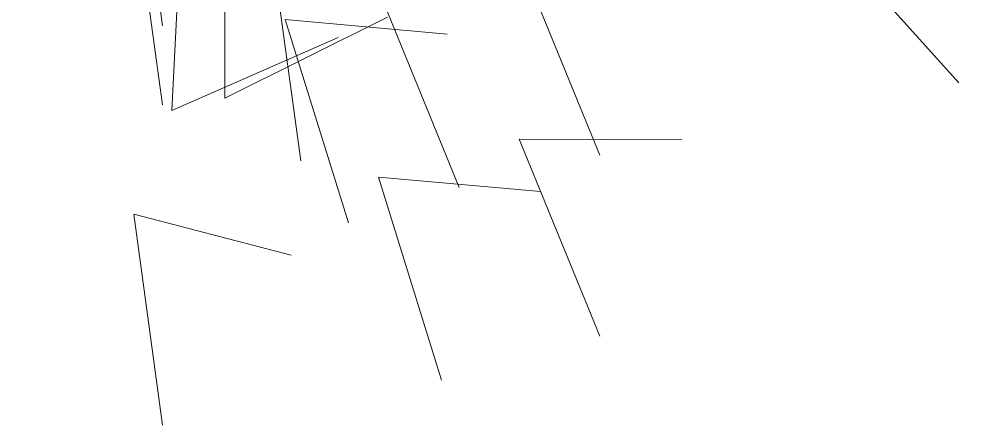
# Model space of a CAD drawing. Extents: x -188 to -80, y -94 to -51.
# Drawn here: x -179.595 to -174.933, y -80.498 to -78.491 of the extents above; entities that cross this region are included whole.
import ezdxf

# ---------------------------------------------------------------- set-up
doc = ezdxf.new("R2010")
doc.units = 0
doc.header["$LTSCALE"] = 96
doc.header["$MEASUREMENT"] = 0
doc.layers.add('A-FURN-MAIN-0', color=96, linetype='Continuous', lineweight=5)
doc.layers.add('A-FURN-MAIN-1', color=94, linetype='Continuous', lineweight=5)

msp = doc.modelspace()

# ---------------------------------------------------------------- linework, layer by layer
at = {"layer": 'A-FURN-MAIN-0'}
for points, invisible_edges in [([(-178.2512, -77.6855, 4.7705), (-179.0282, -77.484, 4.7705), (-178.8854, -78.5253, 4.1913)], 8), ([(-178.8854, -78.5253, 4.1913), (-179.0282, -77.484, 4.7705), (-178.2512, -77.6855, 4.7705)], 8), ([(-178.2512, -77.6855, 4.7705), (-179.0282, -77.484, 4.7705), (-178.8854, -78.5253, 4.1913)], 8), ([(-178.8854, -78.5253, 4.1913), (-179.0282, -77.484, 4.7705), (-178.2512, -77.6855, 4.7705)], 8), ([(-179.5722, -77.5411, 5.794), (-180.3419, -77.7689, 5.794), (-179.6793, -78.5866, 5.2148)], 8), ([(-179.6793, -78.5866, 5.2148), (-180.3419, -77.7689, 5.794), (-179.5722, -77.5411, 5.794)], 8), ([(-179.5722, -77.5411, 5.794), (-180.3419, -77.7689, 5.794), (-179.6793, -78.5866, 5.2148)], 8), ([(-179.6793, -78.5866, 5.2148), (-180.3419, -77.7689, 5.794), (-179.5722, -77.5411, 5.794)], 8), ([(-178.2512, -78.0767, 8.7939), (-179.0282, -77.8751, 8.7939), (-178.8854, -78.9164, 8.2147)], 8), ([(-178.8854, -78.9164, 8.2147), (-179.0282, -77.8751, 8.7939), (-178.2512, -78.0767, 8.7939)], 8), ([(-178.2512, -78.0767, 8.7939), (-179.0282, -77.8751, 8.7939), (-178.8854, -78.9164, 8.2147)], 8), ([(-178.8854, -78.9164, 8.2147), (-179.0282, -77.8751, 8.7939), (-178.2512, -78.0767, 8.7939)], 8), ([(-178.5782, -78.083, 7.6), (-178.5782, -78.883, 7.6), (-177.7753, -78.483, 6.8)], 8), ([(-177.7753, -78.483, 6.8), (-178.5782, -78.883, 7.6), (-178.5782, -78.083, 7.6)], 8), ([(-178.5782, -78.083, 7.6), (-178.5782, -78.883, 7.6), (-177.7753, -78.483, 6.8)], 8), ([(-177.7753, -78.483, 6.8), (-178.5782, -78.883, 7.6), (-178.5782, -78.083, 7.6)], 8), ([(-177.568, -78.3521, 6.5568), (-178.3451, -78.1506, 6.5568), (-178.2023, -79.1919, 5.9776)], 8), ([(-178.2023, -79.1919, 5.9776), (-178.3451, -78.1506, 6.5568), (-177.568, -78.3521, 6.5568)], 8), ([(-177.568, -78.3521, 6.5568), (-178.3451, -78.1506, 6.5568), (-178.2023, -79.1919, 5.9776)], 8), ([(-178.2023, -79.1919, 5.9776), (-178.3451, -78.1506, 6.5568), (-177.568, -78.3521, 6.5568)], 8), ([(-179.3198, -78.4073, 9.1351), (-180.118, -78.3207, 9.1351), (-179.8245, -79.3302, 8.556)], 8), ([(-179.8245, -79.3302, 8.556), (-180.118, -78.3207, 9.1351), (-179.3198, -78.4073, 9.1351)], 8), ([(-179.3198, -78.4073, 9.1351), (-180.118, -78.3207, 9.1351), (-179.8245, -79.3302, 8.556)], 8), ([(-179.8245, -79.3302, 8.556), (-180.118, -78.3207, 9.1351), (-179.3198, -78.4073, 9.1351)], 8), ([(-177.4806, -78.5669, 7.6185), (-178.2802, -78.4949, 7.6185), (-177.9682, -79.4989, 7.0394)], 8), ([(-177.9682, -79.4989, 7.0394), (-178.2802, -78.4949, 7.6185), (-177.4806, -78.5669, 7.6185)], 8), ([(-177.4806, -78.5669, 7.6185), (-178.2802, -78.4949, 7.6185), (-177.9682, -79.4989, 7.0394)], 8), ([(-177.9682, -79.4989, 7.0394), (-178.2802, -78.4949, 7.6185), (-177.4806, -78.5669, 7.6185)], 8), ([(-177.0202, -79.3445, 8.1792), (-177.8199, -79.2724, 8.1792), (-177.5079, -80.2764, 7.6)], 8), ([(-177.5079, -80.2764, 7.6), (-177.8199, -79.2724, 8.1792), (-177.0202, -79.3445, 8.1792)], 13), ([(-177.0202, -79.3445, 8.1792), (-177.8199, -79.2724, 8.1792), (-177.5079, -80.2764, 7.6)], 8), ([(-177.5079, -80.2764, 7.6), (-177.8199, -79.2724, 8.1792), (-177.0202, -79.3445, 8.1792)], 11), ([(-177.0202, -79.3445, 8.1792), (-177.8199, -79.2724, 8.1792), (-177.5079, -80.2764, 7.6)], 8), ([(-177.5079, -80.2764, 7.6), (-177.8199, -79.2724, 8.1792), (-177.0202, -79.3445, 8.1792)], 14), ([(-177.0202, -79.3445, 8.1792), (-177.8199, -79.2724, 8.1792), (-177.5079, -80.2764, 7.6)], 8), ([(-177.5079, -80.2764, 7.6), (-177.8199, -79.2724, 8.1792), (-177.0202, -79.3445, 8.1792)], 13), ([(-177.0202, -79.3445, 8.1792), (-177.8199, -79.2724, 8.1792), (-177.5079, -80.2764, 7.6)], 8), ([(-177.5079, -80.2764, 7.6), (-177.8199, -79.2724, 8.1792), (-177.0202, -79.3445, 8.1792)], 11), ([(-177.0202, -79.3445, 8.1792), (-177.8199, -79.2724, 8.1792), (-177.5079, -80.2764, 7.6)], 8), ([(-177.5079, -80.2764, 7.6), (-177.8199, -79.2724, 8.1792), (-177.0202, -79.3445, 8.1792)], 14), ([(-178.2512, -79.658, 8.1792), (-179.0282, -79.4565, 8.1792), (-178.8854, -80.4978, 7.6)], 8), ([(-178.8854, -80.4978, 7.6), (-179.0282, -79.4565, 8.1792), (-178.2512, -79.658, 8.1792)], 8), ([(-178.2512, -79.658, 8.1792), (-179.0282, -79.4565, 8.1792), (-178.8854, -80.4978, 7.6)], 8), ([(-178.8854, -80.4978, 7.6), (-179.0282, -79.4565, 8.1792), (-178.2512, -79.658, 8.1792)], 8)]:
    msp.add_3dface(points, dxfattribs=dict(at, invisible_edges=invisible_edges))
at = {"layer": 'A-FURN-MAIN-1'}
for points, invisible_edges in [([(-174.9546, -78.8068, 5.0277), (-175.6582, -78.0238, 5.6068), (-174.9012, -77.7571, 5.6068)], 8), ([(-174.9012, -77.7571, 5.6068), (-175.6582, -78.0238, 5.6068), (-174.9546, -78.8068, 5.0277)], 8), ([(-174.9546, -78.8068, 5.0277), (-175.6582, -78.0238, 5.6068), (-174.9012, -77.7571, 5.6068)], 8), ([(-174.9012, -77.7571, 5.6068), (-175.6582, -78.0238, 5.6068), (-174.9546, -78.8068, 5.0277)], 8), ([(-178.0179, -78.5838, 6.8), (-178.8396, -78.9439, 7.6), (-178.8001, -78.1448, 7.6)], 8), ([(-178.8001, -78.1448, 7.6), (-178.8396, -78.9439, 7.6), (-178.0179, -78.5838, 6.8)], 8), ([(-178.0179, -78.5838, 6.8), (-178.8396, -78.9439, 7.6), (-178.8001, -78.1448, 7.6)], 8), ([(-178.8001, -78.1448, 7.6), (-178.8396, -78.9439, 7.6), (-178.0179, -78.5838, 6.8)], 8), ([(-176.7259, -79.1645, 7.7118), (-177.1243, -78.1913, 8.2909), (-176.3214, -78.1939, 8.2909)], 8), ([(-176.3214, -78.1939, 8.2909), (-177.1243, -78.1913, 8.2909), (-176.7259, -79.1645, 7.7118)], 8), ([(-176.7259, -79.1645, 7.7118), (-177.1243, -78.1913, 8.2909), (-176.3214, -78.1939, 8.2909)], 8), ([(-176.3214, -78.1939, 8.2909), (-177.1243, -78.1913, 8.2909), (-176.7259, -79.1645, 7.7118)], 8), ([(-177.4206, -79.3238, 6.76), (-177.8189, -78.3507, 7.3391), (-177.016, -78.3532, 7.3391)], 8), ([(-177.016, -78.3532, 7.3391), (-177.8189, -78.3507, 7.3391), (-177.4206, -79.3238, 6.76)], 8), ([(-177.4206, -79.3238, 6.76), (-177.8189, -78.3507, 7.3391), (-177.016, -78.3532, 7.3391)], 8), ([(-177.016, -78.3532, 7.3391), (-177.8189, -78.3507, 7.3391), (-177.4206, -79.3238, 6.76)], 8), ([(-176.7259, -80.0586, 7.6), (-177.1243, -79.0854, 8.1792), (-176.3214, -79.088, 8.1792)], 15), ([(-176.3214, -79.088, 8.1792), (-177.1243, -79.0854, 8.1792), (-176.7259, -80.0586, 7.6)], 8), ([(-176.7259, -80.0586, 7.6), (-177.1243, -79.0854, 8.1792), (-176.3214, -79.088, 8.1792)], 15), ([(-176.3214, -79.088, 8.1792), (-177.1243, -79.0854, 8.1792), (-176.7259, -80.0586, 7.6)], 8), ([(-176.7259, -80.0586, 7.6), (-177.1243, -79.0854, 8.1792), (-176.3214, -79.088, 8.1792)], 15), ([(-176.3214, -79.088, 8.1792), (-177.1243, -79.0854, 8.1792), (-176.7259, -80.0586, 7.6)], 8), ([(-176.7259, -80.0586, 7.6), (-177.1243, -79.0854, 8.1792), (-176.3214, -79.088, 8.1792)], 15), ([(-176.3214, -79.088, 8.1792), (-177.1243, -79.0854, 8.1792), (-176.7259, -80.0586, 7.6)], 8)]:
    msp.add_3dface(points, dxfattribs=dict(at, invisible_edges=invisible_edges))

doc.saveas('drawing.dxf')
